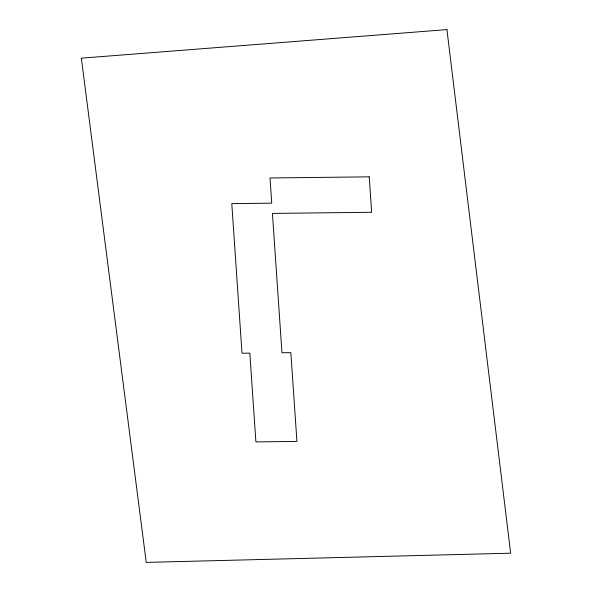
<?xml version="1.0" encoding="UTF-8"?>
<svg xmlns="http://www.w3.org/2000/svg" width="592" height="592" viewBox="0 0 592 592"><rect width="100%" height="100%" fill="white"/><g stroke="black" fill="none" stroke-linecap="round" stroke-linejoin="round"><path stroke-width="0.89" d="M446.93 29.6L81.348 58.164L146.231 562.4L510.652 553.194L446.93 29.6M369.223 176.838L270.004 177.977L271.728 203.167L231.783 203.626L242.002 353.217L249.831 353.128L255.899 441.898L296.925 441.425L290.857 352.654L281.955 352.758L272.431 213.409L371.643 212.276L369.223 176.838"/></g></svg>
